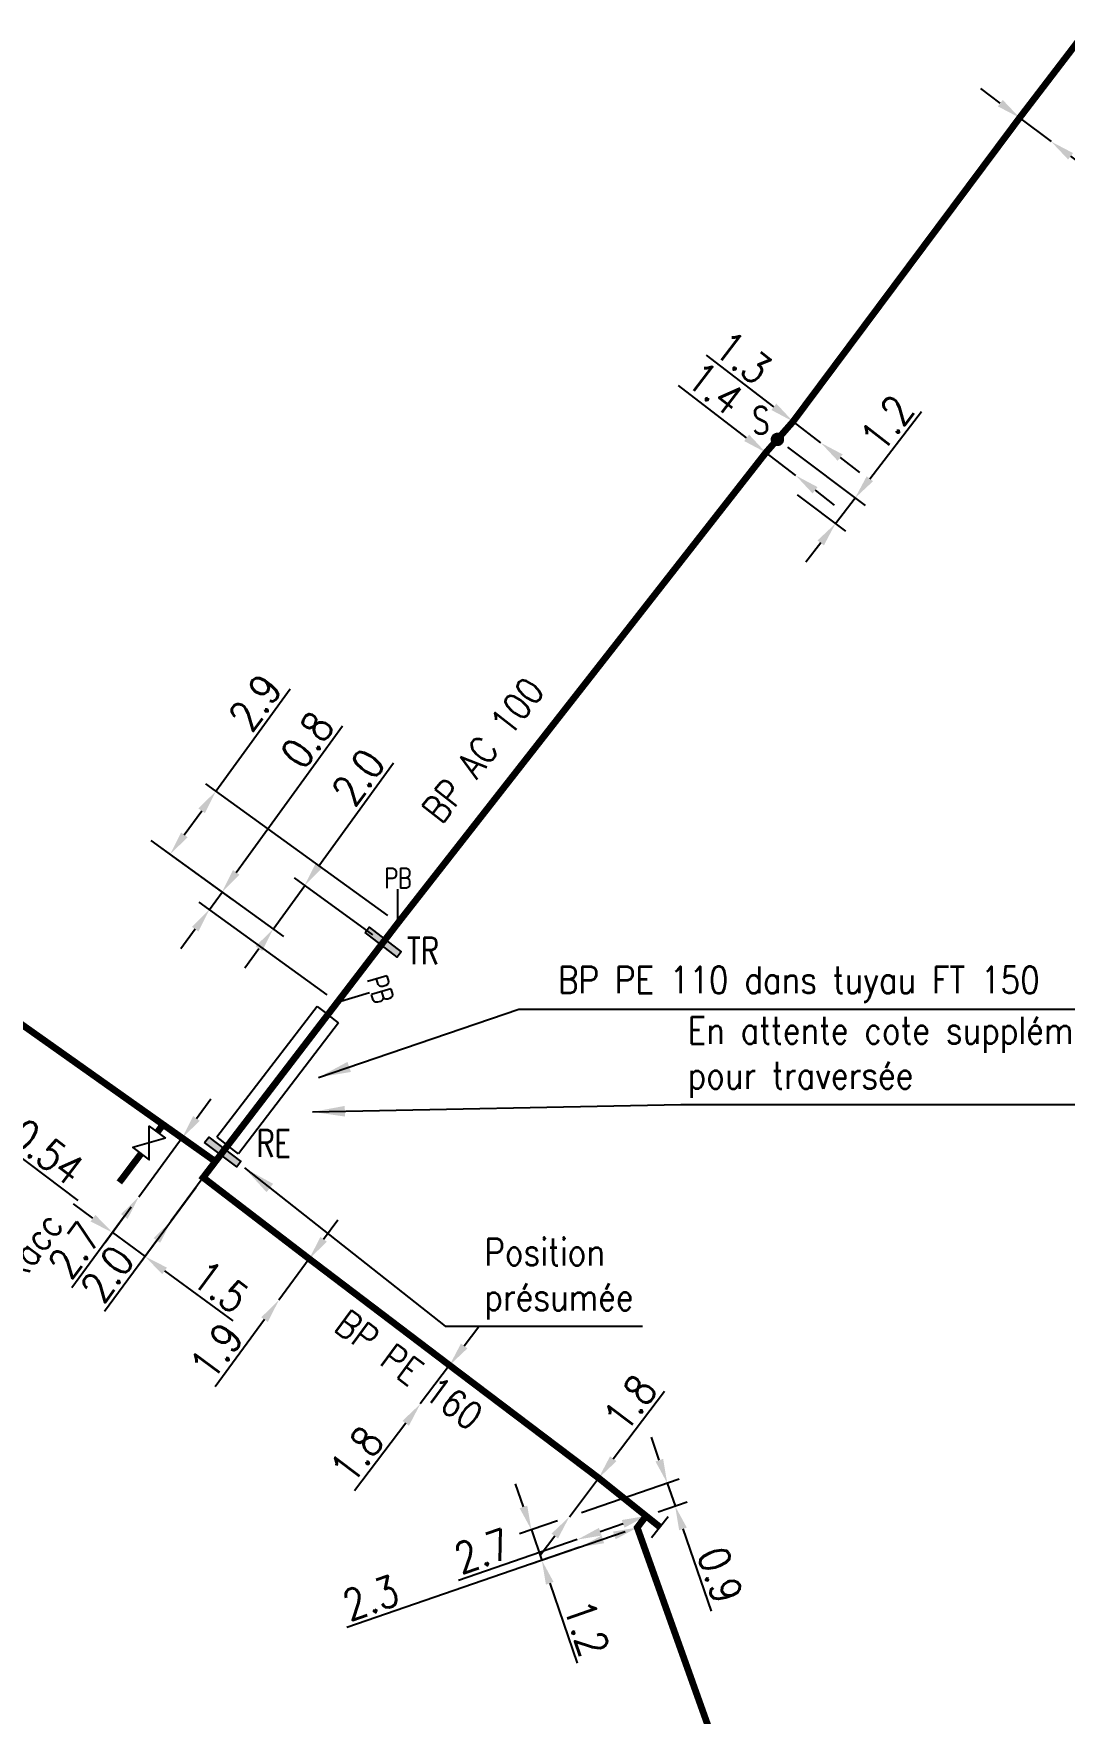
# Model space of a CAD drawing. Header units: millimetres. Extents: x 185000 to 186000, y 127990 to 129010.
# Drawn here: x 185400.8 to 185439, y 128231.1 to 128293.4 of the extents above; entities that cross this region are included whole.
import ezdxf
from ezdxf.enums import TextEntityAlignment as Align

# ---------------------------------------------------------------- set-up
doc = ezdxf.new("R2010")
doc.units = ezdxf.units.MM
doc.header["$PDMODE"] = 34
for name, pattern in [('L_25_AP', [2000, 1000, 1000]), ('L_25_PE', [2000, 1000, 1000]), ('L_RAC_AP', [3.5, 2, -1.5])]:
    doc.linetypes.add(name, pattern=pattern)
doc.layers.get('0').update_dxf_attribs({"linetype": 'CONTINUOUS'})
doc.layers.get('DEFPOINTS').update_dxf_attribs({"linetype": 'CONTINUOUS'})
for name, color, linetype in [('L_150', 1, 'CONTINUOUS'), ('L_170', 7, 'CONTINUOUS'), ('L_300', 7, 'CONTINUOUS'), ('L_340', 7, 'CONTINUOUS'), ('L_400', 7, 'CONTINUOUS')]:
    doc.layers.add(name, color=color, linetype=linetype)
doc.styles.add('G_ROMANS', font='ROMANS.SHX', dxfattribs={"width": 0.75})
doc.styles.get("Standard").update_dxf_attribs({"font": 'romans.shx', "width": 0.85})
doc.dimstyles.get("Standard").update_dxf_attribs({"dimtxt": 1.5, "dimasz": 1.2, "dimexe": 0.625, "dimexo": 0.625, "dimgap": 0.25, "dimtad": 1, "dimdec": 1, "dimzin": 0, "dimdsep": 46, "dimtxsty": 'Standard', "dimcen": -0.5, "dimadec": 0, "dimazin": 0, "dimtfac": 1, "dimtdec": 1, "dimtmove": 0, "dimatfit": 3, "dimfxl": 0, "dimtolj": 1, "dimtzin": 0, "dimarcsym": 0})

# ---------------------------------------------------------------- blocks, each defined once
blk = doc.blocks.new('*D1589')
at = {"layer": 'DEFPOINTS', "color": 0, "linetype": 'Continuous', "transparency": 16777216}
for p in [(185424.265, 128239.616), (185420.635, 128238.367), (185423.481, 128238.395)]:
    blk.add_point(p, dxfattribs=at)
at = {"layer": 'L_150', "color": 0, "linetype": 'Continuous', "lineweight": -2, "transparency": 16777216}
for p, q in [((185423.972, 128240.467), (185423.679, 128241.318)), ((185421.078, 128238.52), (185424.708, 128239.769)), ((185424.265, 128239.616), (185424.558, 128238.765)), ((185423.924, 128238.547), (185425.001, 128238.917)), ((185424.85, 128237.914), (185425.902, 128234.857))]:
    blk.add_line(p, q, dxfattribs=at)
at = {"layer": 'L_150', "color": 0, "linetype": 'Continuous', "transparency": 16777216}
for points in [[(185424.114, 128240.516), (185423.83, 128240.418), (185424.265, 128239.616)], [(185424.992, 128237.963), (185424.708, 128237.865), (185424.558, 128238.765)]]:
    blk.add_solid(points, dxfattribs=at)
at = {"layer": 'L_150', "color": 0, "linetype": 'Continuous', "transparency": 16777216, "insert": (185426.232, 128236.204), "char_height": 1.125, "attachment_point": 5, "rotation": 288.9832}
blk.add_mtext('\\A1;0.9', dxfattribs=at)
blk = doc.blocks.new('*D1590')
at = {"layer": 'DEFPOINTS', "color": 0, "linetype": 'Continuous', "transparency": 16777216}
for p in [(185423.481, 128238.395), (185420.928, 128237.516), (185420.928, 128237.516)]:
    blk.add_point(p, dxfattribs=at)
at = {"layer": 'L_150', "color": 0, "linetype": 'Continuous', "lineweight": -2, "transparency": 16777216}
for p, q in [((185422.63, 128238.102), (185421.779, 128237.809)), ((185420.928, 128237.516), (185416.524, 128236.001))]:
    blk.add_line(p, q, dxfattribs=at)
at = {"layer": 'L_150', "color": 0, "linetype": 'Continuous', "transparency": 16777216}
for points in [[(185422.581, 128238.244), (185422.679, 128237.96), (185423.481, 128238.395)], [(185421.73, 128237.951), (185421.828, 128237.667), (185420.928, 128237.516)]]:
    blk.add_solid(points, dxfattribs=at)
at = {"layer": 'L_150', "color": 0, "linetype": 'Continuous', "transparency": 16777216, "insert": (185417.405, 128237.097), "char_height": 1.125, "attachment_point": 5, "rotation": 18.9832}
blk.add_mtext('\\A1;2.7', dxfattribs=at)
blk = doc.blocks.new('*D1591')
at = {"layer": 'DEFPOINTS', "color": 0, "linetype": 'Continuous', "transparency": 16777216}
for p in [(185420.635, 128238.367), (185419.223, 128237.882), (185423.153, 128237.965)]:
    blk.add_point(p, dxfattribs=at)
at = {"layer": 'L_150', "color": 0, "linetype": 'Continuous', "lineweight": -2, "transparency": 16777216}
for p, q in [((185418.93, 128238.733), (185418.637, 128239.584)), ((185420.192, 128238.215), (185418.78, 128237.729)), ((185422.71, 128237.812), (185419.17, 128236.594)), ((185419.223, 128237.882), (185419.613, 128236.747)), ((185419.906, 128235.896), (185420.928, 128232.925))]:
    blk.add_line(p, q, dxfattribs=at)
at = {"layer": 'L_150', "color": 0, "linetype": 'Continuous', "transparency": 16777216}
for points in [[(185419.072, 128238.781), (185418.788, 128238.684), (185419.223, 128237.882)], [(185420.048, 128235.945), (185419.764, 128235.847), (185419.613, 128236.747)]]:
    blk.add_solid(points, dxfattribs=at)
at = {"layer": 'L_150', "color": 0, "linetype": 'Continuous', "transparency": 16777216, "insert": (185421.273, 128234.229), "char_height": 1.125, "attachment_point": 5, "rotation": 288.9832}
blk.add_mtext('\\A1;1.2', dxfattribs=at)
blk = doc.blocks.new('*D1592')
at = {"layer": 'DEFPOINTS', "color": 0, "linetype": 'Continuous', "transparency": 16777216}
for p in [(185423.153, 128237.965), (185421.025, 128237.233), (185421.025, 128237.233)]:
    blk.add_point(p, dxfattribs=at)
at = {"layer": 'L_150', "color": 0, "linetype": 'Continuous', "lineweight": -2, "transparency": 16777216}
for p, q in [((185422.302, 128237.672), (185421.876, 128237.525)), ((185421.025, 128237.233), (185412.381, 128234.259))]:
    blk.add_line(p, q, dxfattribs=at)
at = {"layer": 'L_150', "color": 0, "linetype": 'Continuous', "transparency": 16777216}
for points in [[(185421.828, 128237.667), (185421.925, 128237.384), (185421.025, 128237.233)], [(185422.253, 128237.814), (185422.351, 128237.53), (185423.153, 128237.965)]]:
    blk.add_solid(points, dxfattribs=at)
at = {"layer": 'L_150', "color": 0, "linetype": 'Continuous', "transparency": 16777216, "insert": (185413.262, 128235.355), "char_height": 1.125, "attachment_point": 5, "rotation": 18.9832}
blk.add_mtext('\\A1;2.3', dxfattribs=at)
blk = doc.blocks.new('*D1593')
at = {"layer": 'DEFPOINTS', "color": 0, "linetype": 'Continuous', "transparency": 16777216}
for p in [(185421.721, 128239.803), (185420.635, 128238.367), (185420.635, 128238.367)]:
    blk.add_point(p, dxfattribs=at)
at = {"layer": 'L_150', "color": 0, "linetype": 'Continuous', "lineweight": -2, "transparency": 16777216}
for p, q in [((185422.264, 128240.521), (185424.159, 128243.027)), ((185420.635, 128238.367), (185421.721, 128239.803)), ((185420.092, 128237.65), (185419.549, 128236.932))]:
    blk.add_line(p, q, dxfattribs=at)
at = {"layer": 'L_150', "color": 0, "linetype": 'Continuous', "transparency": 16777216}
for points in [[(185422.144, 128240.611), (185422.383, 128240.43), (185421.721, 128239.803)], [(185419.972, 128237.74), (185420.212, 128237.559), (185420.635, 128238.367)]]:
    blk.add_solid(points, dxfattribs=at)
at = {"layer": 'L_150', "color": 0, "linetype": 'Continuous', "transparency": 16777216, "insert": (185422.884, 128242.585), "char_height": 1.125, "attachment_point": 5, "rotation": 52.90158}
blk.add_mtext('\\A1;1.8', dxfattribs=at)
blk = doc.blocks.new('*D1594')
at = {"layer": 'DEFPOINTS', "color": 0, "linetype": 'Continuous', "transparency": 16777216}
for p in [(185416.188, 128243.987), (185415.102, 128242.552), (185415.102, 128242.552)]:
    blk.add_point(p, dxfattribs=at)
at = {"layer": 'L_150', "color": 0, "linetype": 'Continuous', "lineweight": -2, "transparency": 16777216}
for p, q in [((185416.73, 128244.705), (185417.273, 128245.423)), ((185416.188, 128243.987), (185415.102, 128242.552)), ((185414.559, 128241.834), (185412.664, 128239.328))]:
    blk.add_line(p, q, dxfattribs=at)
at = {"layer": 'L_150', "color": 0, "linetype": 'Continuous', "transparency": 16777216}
for points in [[(185416.611, 128244.796), (185416.85, 128244.615), (185416.188, 128243.987)], [(185414.439, 128241.924), (185414.679, 128241.743), (185415.102, 128242.552)]]:
    blk.add_solid(points, dxfattribs=at)
at = {"layer": 'L_150', "color": 0, "linetype": 'Continuous', "transparency": 16777216, "insert": (185412.742, 128240.674), "char_height": 1.125, "attachment_point": 5, "rotation": 52.90158}
blk.add_mtext('\\A1;1.8', dxfattribs=at)
blk = doc.blocks.new('*D1595')
at = {"layer": 'DEFPOINTS', "color": 0, "linetype": 'Continuous', "transparency": 16777216}
for p in [(185410.981, 128247.939), (185409.855, 128246.408), (185409.855, 128246.408)]:
    blk.add_point(p, dxfattribs=at)
at = {"layer": 'L_150', "color": 0, "linetype": 'Continuous', "lineweight": -2, "transparency": 16777216}
for p, q in [((185411.514, 128248.664), (185412.047, 128249.389)), ((185410.981, 128247.939), (185409.855, 128246.408)), ((185409.322, 128245.683), (185407.489, 128243.187))]:
    blk.add_line(p, q, dxfattribs=at)
at = {"layer": 'L_150', "color": 0, "linetype": 'Continuous', "transparency": 16777216}
for points in [[(185411.393, 128248.753), (185411.634, 128248.575), (185410.981, 128247.939)], [(185409.202, 128245.771), (185409.443, 128245.594), (185409.855, 128246.408)]]:
    blk.add_solid(points, dxfattribs=at)
at = {"layer": 'L_150', "color": 0, "linetype": 'Continuous', "transparency": 16777216, "insert": (185407.535, 128244.517), "char_height": 1.125, "attachment_point": 5, "rotation": 53.68571}
blk.add_mtext('\\A1;1.9', dxfattribs=at)
blk = doc.blocks.new('*D1596')
at = {"layer": 'DEFPOINTS', "color": 0, "linetype": 'Continuous', "transparency": 16777216}
for p in [(185407.044, 128250.957), (185404.651, 128250.234), (185403.68, 128248.914)]:
    blk.add_point(p, dxfattribs=at)
at = {"layer": 'L_150', "color": 0, "linetype": 'Continuous', "lineweight": -2, "transparency": 16777216}
for p, q in [((185406.766, 128250.58), (185404.612, 128247.648)), ((185402.955, 128249.447), (185402.23, 128249.98)), ((185404.373, 128249.856), (185403.403, 128248.536)), ((185403.68, 128248.914), (185404.889, 128248.025)), ((185405.614, 128247.492), (185408.146, 128245.632))]:
    blk.add_line(p, q, dxfattribs=at)
at = {"layer": 'L_150', "color": 0, "linetype": 'Continuous', "transparency": 16777216}
for points in [[(185403.044, 128249.568), (185402.866, 128249.326), (185403.68, 128248.914)], [(185405.703, 128247.613), (185405.525, 128247.371), (185404.889, 128248.025)]]:
    blk.add_solid(points, dxfattribs=at)
at = {"layer": 'L_150', "color": 0, "linetype": 'Continuous', "transparency": 16777216, "insert": (185407.687, 128246.9), "char_height": 1.125, "attachment_point": 5, "rotation": 323.68571}
blk.add_mtext('\\A1;1.5', dxfattribs=at)
blk = doc.blocks.new('*D1597')
at = {"layer": 'DEFPOINTS', "color": 0, "linetype": 'Continuous', "transparency": 16777216}
for p in [(185407.044, 128250.957), (185405.86, 128249.346), (185405.86, 128249.346)]:
    blk.add_point(p, dxfattribs=at)
at = {"layer": 'L_150', "color": 0, "linetype": 'Continuous', "lineweight": -2, "transparency": 16777216}
for p, q in [((185407.577, 128251.682), (185408.11, 128252.408)), ((185407.044, 128250.957), (185405.86, 128249.346)), ((185405.327, 128248.621), (185403.385, 128245.979))]:
    blk.add_line(p, q, dxfattribs=at)
at = {"layer": 'L_150', "color": 0, "linetype": 'Continuous', "transparency": 16777216}
for points in [[(185407.456, 128251.771), (185407.698, 128251.594), (185407.044, 128250.957)], [(185405.206, 128248.709), (185405.447, 128248.532), (185405.86, 128249.346)]]:
    blk.add_solid(points, dxfattribs=at)
at = {"layer": 'L_150', "color": 0, "linetype": 'Continuous', "transparency": 16777216, "insert": (185403.485, 128247.381), "char_height": 1.125, "attachment_point": 5, "rotation": 53.68571}
blk.add_mtext('\\A1;2.0', dxfattribs=at)
blk = doc.blocks.new('*D1598')
at = {"layer": 'DEFPOINTS', "color": 0, "linetype": 'Continuous', "transparency": 16777216}
for p in [(185404.721, 128263.742), (185405.816, 128262.949), (185414.273, 128260.406)]:
    blk.add_point(p, dxfattribs=at)
at = {"layer": 'L_340', "color": 0, "linetype": 'Continuous', "lineweight": -2, "transparency": 16777216}
for p, q in [((185407.516, 128265.298), (185410.269, 128269.099)), ((185413.893, 128260.681), (185407.137, 128265.573)), ((185406.343, 128263.678), (185406.989, 128264.569)), ((185405.1, 128263.467), (185406.195, 128262.674))]:
    blk.add_line(p, q, dxfattribs=at)
at = {"layer": 'L_340', "color": 0, "linetype": 'Continuous', "transparency": 16777216}
for points in [[(185406.867, 128264.657), (185407.11, 128264.481), (185407.516, 128265.298)], [(185406.222, 128263.766), (185406.465, 128263.59), (185405.816, 128262.949)]]:
    blk.add_solid(points, dxfattribs=at)
at = {"layer": 'L_340', "color": 0, "linetype": 'Continuous', "transparency": 16777216, "insert": (185408.977, 128268.594), "char_height": 1.125, "attachment_point": 5, "rotation": 54.09234}
blk.add_mtext('\\A1;2.9', dxfattribs=at)
blk = doc.blocks.new('*D1612')
at = {"layer": 'DEFPOINTS', "color": 0, "linetype": 'Continuous', "transparency": 16777216}
for p in [(185437.344, 128290.295), (185438.517, 128289.408), (185438.517, 128289.408)]:
    blk.add_point(p, dxfattribs=at)
at = {"layer": 'L_150', "color": 0, "linetype": 'Continuous', "lineweight": -2, "transparency": 16777216}
for p, q in [((185436.627, 128290.838), (185435.909, 128291.381)), ((185437.344, 128290.295), (185438.517, 128289.408)), ((185439.234, 128288.865), (185441.74, 128286.969))]:
    blk.add_line(p, q, dxfattribs=at)
at = {"layer": 'L_150', "color": 0, "linetype": 'Continuous', "transparency": 16777216}
for points in [[(185436.717, 128290.957), (185436.536, 128290.718), (185437.344, 128290.295)], [(185439.325, 128288.985), (185439.144, 128288.745), (185438.517, 128289.408)]]:
    blk.add_solid(points, dxfattribs=at)
at = {"layer": 'L_150', "color": 0, "linetype": 'Continuous', "transparency": 16777216, "insert": (185441.299, 128288.244), "char_height": 1.125, "attachment_point": 5, "rotation": 322.89273}
blk.add_mtext('\\A1;1.5', dxfattribs=at)
blk = doc.blocks.new('*D1613')
at = {"layer": 'DEFPOINTS', "color": 0, "linetype": 'Continuous', "transparency": 16777216}
for p in [(185428.936, 128279.019), (185429.968, 128278.228), (185429.968, 128278.228)]:
    blk.add_point(p, dxfattribs=at)
at = {"layer": 'L_150', "color": 0, "linetype": 'Continuous', "lineweight": -2, "transparency": 16777216}
for p, q in [((185428.222, 128279.566), (185425.728, 128281.478)), ((185429.968, 128278.228), (185428.936, 128279.019)), ((185430.682, 128277.681), (185431.397, 128277.133))]:
    blk.add_line(p, q, dxfattribs=at)
at = {"layer": 'L_150', "color": 0, "linetype": 'Continuous', "transparency": 16777216}
for points in [[(185428.313, 128279.685), (185428.131, 128279.447), (185428.936, 128279.019)], [(185430.774, 128277.8), (185430.591, 128277.562), (185429.968, 128278.228)]]:
    blk.add_solid(points, dxfattribs=at)
at = {"layer": 'L_150', "color": 0, "linetype": 'Continuous', "transparency": 16777216, "insert": (185427.074, 128281.391), "char_height": 1.125, "attachment_point": 5, "rotation": 322.53377}
blk.add_mtext('\\A1;1.3', dxfattribs=at)
blk = doc.blocks.new('*D1614')
at = {"layer": 'DEFPOINTS', "color": 0, "linetype": 'Continuous', "transparency": 16777216}
for p in [(185427.927, 128277.867), (185429.039, 128277.015), (185429.039, 128277.015)]:
    blk.add_point(p, dxfattribs=at)
at = {"layer": 'L_150', "color": 0, "linetype": 'Continuous', "lineweight": -2, "transparency": 16777216}
for p, q in [((185427.213, 128278.414), (185424.683, 128280.353)), ((185429.039, 128277.015), (185427.927, 128277.867)), ((185429.753, 128276.468), (185430.467, 128275.92))]:
    blk.add_line(p, q, dxfattribs=at)
at = {"layer": 'L_150', "color": 0, "linetype": 'Continuous', "transparency": 16777216}
for points in [[(185427.304, 128278.533), (185427.122, 128278.295), (185427.927, 128277.867)], [(185429.844, 128276.587), (185429.662, 128276.349), (185429.039, 128277.015)]]:
    blk.add_solid(points, dxfattribs=at)
at = {"layer": 'L_150', "color": 0, "linetype": 'Continuous', "transparency": 16777216, "insert": (185426.047, 128280.253), "char_height": 1.125, "attachment_point": 5, "rotation": 322.53377}
blk.add_mtext('\\A1;1.4', dxfattribs=at)
blk = doc.blocks.new('*D1618')
at = {"layer": 'DEFPOINTS', "color": 0, "linetype": 'Continuous', "transparency": 16777216}
for p in [(185404.721, 128263.742), (185409.639, 128260.181), (185413.726, 128259.691)]:
    blk.add_point(p, dxfattribs=at)
at = {"layer": 'L_340', "color": 0, "linetype": 'Continuous', "lineweight": -2, "transparency": 16777216}
for p, q in [((185411.34, 128262.53), (185414.106, 128266.349)), ((185405.1, 128263.467), (185410.019, 128259.906)), ((185413.346, 128259.966), (185410.433, 128262.076)), ((185409.639, 128260.181), (185410.812, 128261.801)), ((185409.111, 128259.452), (185408.584, 128258.723))]:
    blk.add_line(p, q, dxfattribs=at)
at = {"layer": 'L_340', "color": 0, "linetype": 'Continuous', "transparency": 16777216}
for points in [[(185411.219, 128262.618), (185411.462, 128262.442), (185410.812, 128261.801)], [(185408.99, 128259.54), (185409.233, 128259.364), (185409.639, 128260.181)]]:
    blk.add_solid(points, dxfattribs=at)
at = {"layer": 'L_340', "color": 0, "linetype": 'Continuous', "transparency": 16777216, "insert": (185412.801, 128265.826), "char_height": 1.125, "attachment_point": 5, "rotation": 54.09234}
blk.add_mtext('\\A1;2.0', dxfattribs=at)
blk = doc.blocks.new('*D1619')
at = {"layer": 'DEFPOINTS', "color": 0, "linetype": 'Continuous', "transparency": 16777216}
for p in [(185404.721, 128263.742), (185407.744, 128261.553), (185412.024, 128257.466)]:
    blk.add_point(p, dxfattribs=at)
at = {"layer": 'L_300', "color": 0, "linetype": 'Continuous', "lineweight": -2, "transparency": 16777216}
for p, q in [((185408.272, 128262.282), (185412.211, 128267.721)), ((185405.1, 128263.467), (185408.124, 128261.278)), ((185407.275, 128260.905), (185407.744, 128261.553)), ((185411.644, 128257.741), (185406.895, 128261.18)), ((185406.747, 128260.176), (185406.219, 128259.447))]:
    blk.add_line(p, q, dxfattribs=at)
at = {"layer": 'L_300', "color": 0, "linetype": 'Continuous', "transparency": 16777216}
for points in [[(185408.15, 128262.37), (185408.393, 128262.194), (185407.744, 128261.553)], [(185406.626, 128260.264), (185406.869, 128260.088), (185407.275, 128260.905)]]:
    blk.add_solid(points, dxfattribs=at)
at = {"layer": 'L_300', "color": 0, "linetype": 'Continuous', "transparency": 16777216, "insert": (185410.906, 128267.198), "char_height": 1.125, "attachment_point": 5, "rotation": 54.09234}
blk.add_mtext('\\A1;0.8', dxfattribs=at)
blk = doc.blocks.new('L_340_19')
at = {"linetype": 'Continuous'}
blk.add_hatch(color=0, dxfattribs=at).paths.add_polyline_path([(0.125, 0.75), (-0.125, 0.75), (-0.125, -0.75), (0.125, -0.75)])
at = {"color": 0, "linetype": 'Continuous'}
blk.add_lwpolyline([(-0.125, 0.75), (0.125, 0.75), (0.125, -0.75), (-0.125, -0.75)], close=True, dxfattribs=at)
at = {"color": 0, "linetype": 'Continuous', "width": 0.75}
for tag, height, flags, p in [('TR', 1, 8, (0, 1.981)), ('DEF_LEG', 1.2, 3, (0, -5)), ('DEF_COUP', 1.2, 3, (0, -7.5)), ('DEF_TYPE', 1.2, 3, (0, -10))]:
    blk.add_attdef(tag, text='', height=height, dxfattribs=dict(at, flags=flags)).set_placement(p, align=Align.MIDDLE)
blk = doc.blocks.new('L_340_13')
at = {"color": 0, "linetype": 'Continuous', "flags": 128}
blk.add_lwpolyline([(0, 0), (0, 1.25)], dxfattribs=at)
at = {"color": 0, "linetype": 'Continuous', "style": 'G_ROMANS', "width": 0.75}
blk.add_text('PB', height=0.75, dxfattribs=at).set_placement((0, 1.663), align=Align.MIDDLE)
at = {"color": 0, "linetype": 'Continuous', "width": 0.75, "flags": 3}
for tag, p in [('DEF_LEG', (0, -10)), ('DEF_COUP', (0, -12.5)), ('DEF_TYPE', (0, -15))]:
    blk.add_attdef(tag, text='', height=1.2, dxfattribs=at).set_placement(p, align=Align.MIDDLE)
blk = doc.blocks.new('*D1620')
at = {"layer": 'DEFPOINTS', "color": 0, "linetype": 'Continuous', "transparency": 16777216}
for p in [(185406.262, 128252.426), (185404.651, 128250.234), (185404.651, 128250.234)]:
    blk.add_point(p, dxfattribs=at)
at = {"layer": 'L_150', "color": 0, "linetype": 'Continuous', "lineweight": -2, "transparency": 16777216}
for p, q in [((185406.795, 128253.151), (185407.328, 128253.876)), ((185406.262, 128252.426), (185404.651, 128250.234)), ((185404.118, 128249.509), (185402.176, 128246.867))]:
    blk.add_line(p, q, dxfattribs=at)
at = {"layer": 'L_150', "color": 0, "linetype": 'Continuous', "transparency": 16777216}
for points in [[(185406.674, 128253.239), (185406.916, 128253.062), (185406.262, 128252.426)], [(185403.997, 128249.598), (185404.239, 128249.42), (185404.651, 128250.234)]]:
    blk.add_solid(points, dxfattribs=at)
at = {"layer": 'L_150', "color": 0, "linetype": 'Continuous', "transparency": 16777216, "insert": (185402.276, 128248.27), "char_height": 1.125, "attachment_point": 5, "rotation": 53.67705}
blk.add_mtext('\\A1;2.7', dxfattribs=at)
blk = doc.blocks.new('L_340_20')
at = {"linetype": 'Continuous'}
blk.add_hatch(color=0, dxfattribs=at).paths.add_polyline_path([(0.125, 0.75), (-0.125, 0.75), (-0.125, -0.75), (0.125, -0.75)])
at = {"color": 0, "linetype": 'Continuous'}
blk.add_lwpolyline([(-0.125, 0.75), (0.125, 0.75), (0.125, -0.75), (-0.125, -0.75)], close=True, dxfattribs=at)
at = {"color": 0, "linetype": 'Continuous', "width": 0.75}
for tag, height, flags, p in [('RE', 1, 8, (0, 2.189)), ('DEF_LEG', 1.2, 3, (0, -5)), ('DEF_COUP', 1.2, 3, (0, -7.5)), ('DEF_TYPE', 1.2, 3, (0, -10))]:
    blk.add_attdef(tag, text='', height=height, dxfattribs=dict(at, flags=flags)).set_placement(p, align=Align.MIDDLE)
blk = doc.blocks.new('L_300_09')
at = {"color": 0, "linetype": 'Continuous', "flags": 128}
blk.add_lwpolyline([(0.5, -0.375), (-0.5, 0.375), (-0.5, -0.375), (0.5, 0.375), (0.5, -0.375)], dxfattribs=at)
at = {"color": 0, "linetype": 'Continuous', "width": 0.75}
blk.add_attdef('NUM', text='', height=1, dxfattribs=at).set_placement((0, 1.691), align=Align.MIDDLE_CENTER)
at = {"color": 0, "linetype": 'Continuous', "width": 0.75, "flags": 3}
for tag, p in [('DEF_LEG', (0, -5)), ('DEF_COUP', (0, -7.5)), ('DEF_TYPE', (0, -10))]:
    blk.add_attdef(tag, text='', height=1.2, dxfattribs=at).set_placement(p, align=Align.MIDDLE)
blk = doc.blocks.new('*D1622')
at = {"layer": 'DEFPOINTS', "color": 0, "linetype": 'Continuous', "transparency": 16777216}
for p in [(185394.666, 128257.764), (185394.929, 128257.566), (185393.73, 128256.62)]:
    blk.add_point(p, dxfattribs=at)
at = {"layer": 'L_150', "color": 0, "linetype": 'Continuous', "lineweight": -2, "transparency": 16777216}
for p, q in [((185393.01, 128257.161), (185392.291, 128257.701)), ((185394.369, 128257.401), (185393.433, 128256.257)), ((185394.632, 128257.203), (185393.696, 128256.058)), ((185393.73, 128256.62), (185393.993, 128256.422)), ((185394.713, 128255.881), (185402.397, 128250.104))]:
    blk.add_line(p, q, dxfattribs=at)
at = {"layer": 'L_150', "color": 0, "linetype": 'Continuous', "transparency": 16777216}
for points in [[(185393.101, 128257.28), (185392.92, 128257.041), (185393.73, 128256.62)], [(185394.803, 128256.001), (185394.623, 128255.761), (185393.993, 128256.422)]]:
    blk.add_solid(points, dxfattribs=at)
at = {"layer": 'L_150', "color": 0, "linetype": 'Continuous', "transparency": 16777216, "insert": (185399.658, 128253.101), "char_height": 1.125, "attachment_point": 5, "rotation": 323.06291}
blk.add_mtext('\\A1;0.1 P:0.54', dxfattribs=at)
blk = doc.blocks.new('*D1659')
at = {"layer": 'DEFPOINTS', "color": 0, "linetype": 'Continuous', "transparency": 16777216}
for p in [(185428.355, 128278.356), (185428.709, 128276.586), (185430.508, 128275.229)]:
    blk.add_point(p, dxfattribs=at)
at = {"layer": 'L_300', "color": 0, "linetype": 'Continuous', "lineweight": -2, "transparency": 16777216}
for p, q in [((185431.786, 128276.895), (185433.697, 128279.389)), ((185428.73, 128278.073), (185431.613, 128275.899)), ((185429.084, 128276.303), (185430.883, 128274.946)), ((185430.508, 128275.229), (185431.238, 128276.181)), ((185429.961, 128274.514), (185429.413, 128273.8))]:
    blk.add_line(p, q, dxfattribs=at)
at = {"layer": 'L_300', "color": 0, "linetype": 'Continuous', "transparency": 16777216}
for points in [[(185431.667, 128276.987), (185431.905, 128276.804), (185431.238, 128276.181)], [(185429.842, 128274.605), (185430.08, 128274.423), (185430.508, 128275.229)]]:
    blk.add_solid(points, dxfattribs=at)
at = {"layer": 'L_300', "color": 0, "linetype": 'Continuous', "transparency": 16777216, "insert": (185432.42, 128278.956), "char_height": 1.125, "attachment_point": 5, "rotation": 52.53377}
blk.add_mtext('\\A1;1.2', dxfattribs=at)
blk = doc.blocks.new('L_300_11')
at = {"color": 0, "linetype": 'Continuous', "const_width": 0.248, "flags": 128}
blk.add_lwpolyline([(-0.126, 0, 1), (0.126, 0, 1)], format="xyb", close=True, dxfattribs=at)
at = {"linetype": 'Continuous', "style": 'G_ROMANS', "width": 0.75}
blk.add_attdef('S', text='', height=1, dxfattribs=at).set_placement((0, 1.35), align=Align.MIDDLE_CENTER)
at = {"color": 0, "linetype": 'Continuous', "width": 0.75, "flags": 3}
for tag, p in [('DEF_LEG', (0, -5)), ('DEF_COUP', (0, -7.5)), ('DEF_TYPE', (0, -10))]:
    blk.add_attdef(tag, text='', height=1.2, dxfattribs=at).set_placement(p, align=Align.MIDDLE)
blk = doc.blocks.new('L_340_07')
at = {"color": 0, "linetype": 'Continuous', "const_width": 0.25, "flags": 128}
blk.add_lwpolyline([(0, 0), (0.35, 0)], dxfattribs=at)
at = {"color": 0, "linetype": 'Continuous', "flags": 128}
blk.add_lwpolyline([(0.35, -0.5), (0.35, 0.5)], dxfattribs=at)
at = {"color": 0, "linetype": 'Continuous', "width": 0.75, "flags": 3}
for tag, p in [('DEF_LEG', (0.723, -3.465)), ('DEF_COUP', (0.723, -5.965)), ('DEF_TYPE', (0.723, -8.465))]:
    blk.add_attdef(tag, text='', height=1.2, dxfattribs=at).set_placement(p, align=Align.MIDDLE)

msp = doc.modelspace()

# ---------------------------------------------------------------- linework, layer by layer
at = {"layer": 'L_150', "linetype": 'L_25_PE', "const_width": 0.25, "flags": 128}
for points in [[(185423.481, 128238.395), (185421.721, 128239.803), (185416.188, 128243.987), (185410.981, 128247.939), (185407.044, 128250.957), (185407.498, 128251.55), (185406.262, 128252.426), (185405.556, 128252.925), (185396.807, 128259.12), (185396.153, 128259.583), (185396.153, 128259.583), (185380.662, 128271.357), (185373.176, 128276.923), (185359.344, 128286.904), (185353.019, 128291.967), (185351.923, 128292.915), (185351.667, 128293.481), (185346.928, 128297.142), (185338.385, 128304.191), (185329.946, 128310.223), (185321.086, 128315.635), (185315.274, 128320.332), (185309.18, 128325.033), (185307.585, 128324.247), (185303.013, 128327.802), (185294.571, 128335.082), (185283.73, 128339.345), (185276.044, 128341.592), (185268.332, 128343.384), (185261.604, 128344.39), (185250.865, 128345.84), (185244.131, 128345.57), (185241.154, 128345.874), (185239.157, 128345.847), (185228.072, 128345.7)], [(185413.726, 128259.691), (185412.024, 128257.466), (185407.77, 128251.906), (185407.498, 128251.55)], [(185416.602, 128192.986), (185416.99, 128193.703), (185418.114, 128193.143), (185418.66, 128194.858), (185422.417, 128206.655), (185425.802, 128217.694), (185425.962, 128218.115), (185427.917, 128223.244), (185427.905, 128224.756), (185426.046, 128229.86), (185423.153, 128237.965), (185423.481, 128238.395)], [(185423.481, 128238.395), (185423.717, 128238.206)]]:
    msp.add_lwpolyline(points, dxfattribs=at)
at = {"layer": 'L_150', "linetype": 'L_25_AP', "ltscale": 0.5, "flags": 128}
msp.add_lwpolyline([(185413.726, 128259.691, 0.25, 0.25, 0), (185414.273, 128260.406, 0.25, 0.25, 0), (185427.927, 128277.867, 0.25, 0.25, 0), (185428.355, 128278.356, 0.25, 0.25, 0), (185428.936, 128279.019, 0.25, 0.25, 0), (185428.936, 128279.019, 0.25, 0.25, 0), (185437.344, 128290.295, 0.25, 0.25, 0), (185437.344, 128290.295, 0.25, 0.25, 0), (185445.575, 128301.059, 0.25, 0.25, 0), (185445.575, 128301.059, 0.25, 0.25, 0), (185452.76, 128310.733, 0.25, 0.25, 0), (185452.76, 128310.733, 0.25, 0.25, 0), (185457.785, 128317.558, 0.25, 0.25, 0), (185457.785, 128317.558, 0.25, 0.25, 0), (185458.091, 128317.908, 0.25, 0.25, 0), (185459.749, 128319.804, 0.25, 0.25, 0), (185459.749, 128319.804, 0.25, 0.25, 0), (185459.926, 128319.98, 0.25, 0.25, 0), (185461.853, 128321.903, 0.25, 0.25, 0), (185463.172, 128322.284, 0.25, 0.25, 0), (185463.447, 128322.148, 0.25, 0.25, 0), (185463.447, 128322.148, 0.25, 0.25, 0), (185465.694, 128321.034, 0.25, 0.25, 0), (185468.574, 128319.668, 0.25, 0.25, 0), (185468.574, 128319.668, 0.25, 0.25, 0), (185472.599, 128316.867, 0.25, 0.25, 0), (185481.985, 128309.753, 0.25, 0.25, 0), (185481.985, 128309.753, 0.25, 0.25, 0), (185484.692, 128306.195, 0.25, 0.25, 0), (185493.256, 128299.011, 0.25, 0.25, 0), (185485.292, 128288.487, 0.25, 0.25, 0), (185485.292, 128288.487, 0.25, 0.25, 0), (185478.732, 128279.731, 0.25, 0.25, 0), (185477.638, 128278.616, 0.25, 0.25, 0), (185477.399, 128278.3, 0.25, 0.25, -0.198912), (185477.234, 128278.203, 0.25, 0.25, 0), (185477.089, 128278.183, 0.25, 0.25, 0), (185475.528, 128278.14, 0.25, 0.25, 0), (185475.432, 128278.129, 0.25, 0.25, 0.198912), (185475.265, 128278.036, 0.25, 0.25, 0), (185475.077, 128277.799, 0.25, 0.25, 0), (185475.072, 128277.793, 0.25, 0.25, 0), (185475.072, 128277.793, 0.25, 0.25, 0), (185467.544, 128268.315, 0.25, 0.25, 0), (185460.321, 128258.797, 0.25, 0.25, 0), (185460.321, 128258.797, 0.25, 0.25, 0), (185455.082, 128251.392, 0.25, 0.25, 0), (185455.082, 128251.392, 0.25, 0.25, 0), (185447.626, 128242.124, 0.25, 0.25, 0), (185445.945, 128239.699, 0.25, 0.25, 0), (185443.459, 128234.045, 0, 0, 0)], format="xyseb", dxfattribs=at)
at = {"layer": 'L_170', "linetype": 'L_RAC_AP', "const_width": 0.25, "flags": 128}
for points in [[(185405.556, 128252.925), (185405.341, 128252.641)], [(185404.738, 128251.843), (185403.933, 128250.776)]]:
    msp.add_lwpolyline(points, dxfattribs=at)
at = {"layer": 'L_400', "color": 7, "linetype": 'CONTINUOUS'}
for p, q in [((185411.276, 128257.312), (185407.556, 128252.45)), ((185411.276, 128257.312), (185411.673, 128257.008)), ((185412.071, 128256.704), (185411.673, 128257.008)), ((185412.071, 128256.704), (185408.351, 128251.842)), ((185407.556, 128252.45), (185407.953, 128252.146)), ((185408.351, 128251.842), (185407.953, 128252.146))]:
    msp.add_line(p, q, dxfattribs=at)

# ---------------------------------------------------------------- block references
at = {"layer": 'L_300'}
ref = msp.add_blockref('L_300_11', (185428.355, 128278.356), dxfattribs=dict(at, rotation=14.66679327354349))
ref.add_attrib('S', 'S', dxfattribs={"layer": '0', "linetype": 'Continuous', "height": 1, "style": 'G_ROMANS', "width": 0.75}).set_placement((185427.74, 128279.061), align=Align.MIDDLE_CENTER)
at = {"layer": 'L_300', "rotation": 52.93462312276221}
msp.add_blockref('L_300_09', (185405.04, 128252.242), dxfattribs=at)
at = {"layer": 'L_340'}
msp.add_blockref('L_340_13', (185414.273, 128260.406), dxfattribs=at)
ref = msp.add_blockref('L_340_19', (185413.726, 128259.691), dxfattribs=dict(at, rotation=52.58131105425878))
ref.add_attrib('TR', 'TR', dxfattribs={"layer": '0', "color": 0, "linetype": 'Continuous', "height": 1, "width": 0.75}).set_placement((185415.197, 128259.373), align=Align.MIDDLE)
at = {"layer": 'L_340', "rotation": 286.7812786836935}
msp.add_blockref('L_340_13', (185412.024, 128257.466), dxfattribs=at)
at = {"layer": 'L_340'}
ref = msp.add_blockref('L_340_20', (185407.77, 128251.906), dxfattribs=dict(at, rotation=52.5813110492133))
ref.add_attrib('RE', 'RE', dxfattribs={"layer": '0', "color": 0, "linetype": 'Continuous', "height": 1, "width": 0.75}).set_placement((185409.658, 128252.227), align=Align.MIDDLE)
at = {"layer": 'L_340', "ltscale": 0.5, "rotation": 321.334228434667}
msp.add_blockref('L_340_07', (185423.717, 128238.206), dxfattribs=at)

# ---------------------------------------------------------------- texts
at = {"layer": 'L_150', "linetype": 'Continuous', "width": 0.85}
for s, rotation, p in [('BP AC 100', 52.00649, (185417.431, 128266.825)), ('BP PE 160', 323.2855, (185414.679, 128243.823))]:
    msp.add_text(s, height=1, rotation=rotation, dxfattribs=at).set_placement(p, align=Align.MIDDLE)
at = {"layer": 'L_150', "linetype": 'Continuous', "insert": (185425.021, 128255.422), "char_height": 1, "attachment_point": 4}
msp.add_mtext('En attente cote supplémentaire \\Ppour traversée', dxfattribs=at)
at = {"layer": 'L_170', "linetype": 'Continuous', "width": 0.85}
msp.add_text('BP Racc', height=1, rotation=52.93462, dxfattribs=at).set_placement((185400.029, 128247.527), align=Align.MIDDLE)
at = {"layer": 'L_340', "linetype": 'Continuous', "insert": (185417.475, 128247.192), "char_height": 1, "attachment_point": 4}
msp.add_mtext('Position\\Pprésumée', dxfattribs=at)
at = {"layer": 'L_400', "linetype": 'Continuous', "insert": (185420.204, 128258.128), "char_height": 1, "attachment_point": 4}
msp.add_mtext('BP PE 110 dans tuyau FT 150', dxfattribs=at)

# ---------------------------------------------------------------- dimensions: what is measured, and where the dimension line sits
at = {"layer": 'L_150', "linetype": 'Continuous'}
for base, p1, p2, angle, override, picture, middle in [((185438.517, 128289.408), (185437.344, 128290.295), (185438.517, 128289.408), 142.89273, {"dimscale": 0.75, "dimatfit": 0}, '*D1612', (185440.846, 128287.646)), ((185429.968, 128278.228), (185428.936, 128279.019), (185429.968, 128278.228), 142.53377, {"dimscale": 0.75, "dimatfit": 0}, '*D1613', (185426.618, 128280.796)), ((185429.039, 128277.015), (185427.927, 128277.867), (185429.039, 128277.015), 142.53377, {"dimscale": 0.75, "dimatfit": 0}, '*D1614', (185425.591, 128279.658)), ((185404.651, 128250.234), (185406.262, 128252.426), (185404.651, 128250.234), 53.67705, {"dimscale": 0.75, "dimlfac": 1, "dimlunit": 2, "dimatfit": 0}, '*D1620', (185402.88, 128247.826)), ((185405.86, 128249.346), (185407.044, 128250.957), (185405.86, 128249.346), 53.68571, {"dimscale": 0.75, "dimlfac": 1, "dimlunit": 2, "dimatfit": 0}, '*D1597', (185404.089, 128246.937)), ((185403.68, 128248.914), (185407.044, 128250.957), (185404.651, 128250.234), 323.68571, {"dimscale": 0.75, "dimatfit": 0}, '*D1596', (185407.243, 128246.295)), ((185409.855, 128246.408), (185410.981, 128247.939), (185409.855, 128246.408), 53.68571, {"dimscale": 0.75, "dimatfit": 0}, '*D1595', (185408.139, 128244.072)), ((185415.102, 128242.552), (185416.188, 128243.987), (185415.102, 128242.552), 52.90158, {"dimscale": 0.75, "dimlfac": 1, "dimlunit": 2, "dimatfit": 0}, '*D1594', (185413.34, 128240.222)), ((185420.635, 128238.367), (185421.721, 128239.803), (185420.635, 128238.367), 52.90158, {"dimscale": 0.75, "dimatfit": 0}, '*D1593', (185423.483, 128242.133)), ((185424.265, 128239.616), (185423.481, 128238.395), (185420.635, 128238.367), 288.9832, {"dimscale": 0.75, "dimatfit": 0}, '*D1589', (185425.523, 128235.96)), ((185419.223, 128237.882), (185423.153, 128237.965), (185420.635, 128238.367), 288.9832, {"dimscale": 0.75, "dimatfit": 0}, '*D1591', (185420.563, 128233.985)), ((185420.928, 128237.516), (185423.481, 128238.395), (185420.928, 128237.516), 18.9832, {"dimscale": 0.75}, '*D1590', (185417.649, 128236.388)), ((185421.025, 128237.233), (185423.153, 128237.965), (185421.025, 128237.233), 18.9832, {"dimscale": 0.75}, '*D1592', (185413.506, 128234.646))]:
    dim = msp.add_linear_dim(base=base, p1=p1, p2=p2, angle=angle, dimstyle='Standard', override=override, dxfattribs=at)
    dim.commit()
    dim.dimension.update_dxf_attribs({"geometry": picture, "text_midpoint": middle, "dimtype": 160})
dim = msp.add_linear_dim(base=(185393.73, 128256.62), p1=(185394.929, 128257.566), p2=(185394.666, 128257.764), angle=323.06291, text='0.1 P:0.54', dimstyle='Standard', override={"dimscale": 0.75, "dimatfit": 0}, dxfattribs=at)
dim.commit()
dim.dimension.update_dxf_attribs({"geometry": '*D1622', "text_midpoint": (185399.208, 128252.501), "dimtype": 160})
at = {"layer": 'L_300', "linetype": 'Continuous'}
for base, p1, p2, angle, picture, middle in [((185430.508, 128275.229), (185428.355, 128278.356), (185428.709, 128276.586), 52.53377, '*D1659', (185433.015, 128278.499)), ((185407.744, 128261.553), (185412.024, 128257.466), (185404.721, 128263.742), 234.09234, '*D1619', (185411.513, 128266.758))]:
    dim = msp.add_linear_dim(base=base, p1=p1, p2=p2, angle=angle, dimstyle='Standard', override={"dimscale": 0.75, "dimatfit": 0}, dxfattribs=at)
    dim.commit()
    dim.dimension.update_dxf_attribs({"geometry": picture, "text_midpoint": middle, "dimtype": 160})
at = {"layer": 'L_340', "linetype": 'Continuous'}
for base, p1, picture, middle in [((185405.816, 128262.949), (185414.273, 128260.406), '*D1598', (185409.585, 128268.154)), ((185409.639, 128260.181), (185413.726, 128259.691), '*D1618', (185413.408, 128265.386))]:
    dim = msp.add_linear_dim(base=base, p1=p1, p2=(185404.721, 128263.742), angle=54.09234, dimstyle='Standard', override={"dimscale": 0.75}, dxfattribs=at)
    dim.commit()
    dim.dimension.update_dxf_attribs({"geometry": picture, "text_midpoint": middle, "dimtype": 160})

# ---------------------------------------------------------------- leaders
at = {"layer": 'L_150', "linetype": 'Continuous', "annotation_type": 0, "has_hookline": 1, "hookline_direction": 0, "text_width": 20.562}
msp.add_leader([(185411.103, 128253.394), (185424.771, 128253.672)], dimstyle='Standard', dxfattribs=at)
at = {"layer": 'L_340', "linetype": 'Continuous', "annotation_type": 0, "has_hookline": 1, "hookline_direction": 0, "text_width": 5.869}
msp.add_leader([(185408.575, 128251.312), (185416.025, 128245.442), (185417.225, 128245.442)], dimstyle='Standard', dxfattribs=at)
at = {"layer": 'L_400', "linetype": 'Continuous', "annotation_type": 0, "has_hookline": 1, "hookline_direction": 0, "text_width": 20.805}
msp.add_leader([(185411.327, 128254.675), (185418.754, 128257.211), (185419.954, 128257.211)], dimstyle='Standard', dxfattribs=at)

doc.saveas('drawing.dxf')
